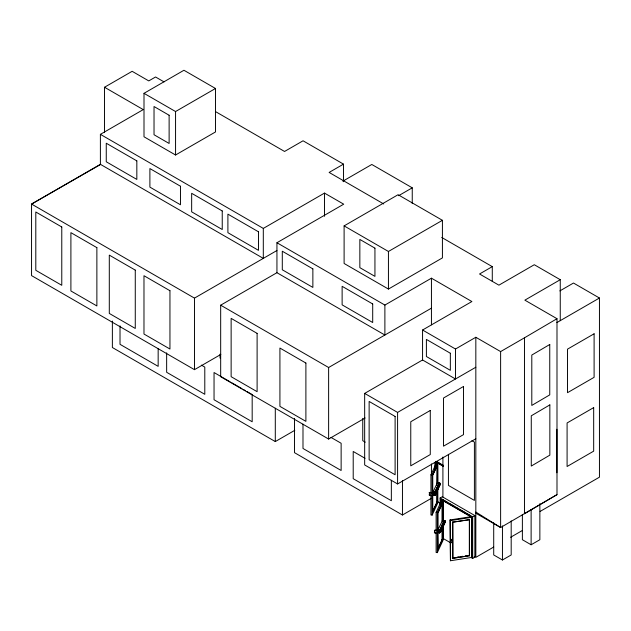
<?xml version="1.0" encoding="UTF-8"?>
<svg xmlns="http://www.w3.org/2000/svg" width="631" height="631" viewBox="0 0 631 631"><rect width="100%" height="100%" fill="white"/><g stroke="black" fill="none" stroke-linecap="round" stroke-linejoin="round"><path stroke-width="0.95" d="M493.71 522.815L493.71 554.957L502.45 559.997L511.189 554.957L511.189 520.867M502.45 559.997L502.45 525.915M522.381 514.391L522.381 539.718L531.121 544.766L539.86 539.718L539.86 503.672M531.121 544.766L531.121 509.69M432.992 494.183L432.621 495.169L432.992 491.928L434.775 492.456L432.992 491.928M434.775 494.459L434.404 495.445L434.775 492.204M438.182 531.704L437.811 532.682L438.182 529.448L439.965 529.969M435.28 493.379L439.878 483.18L439.886 485.089L435.256 495.067L435.272 493.111L434.546 492.977M439.886 485.105L439.878 483.18M445.076 522.373L440.454 532.572L440.462 530.647L439.736 530.497L439.618 532.067M431.288 492.827C428.473 490.595 429.861 496.502 430.129 495.493M431.296 495.832L431.296 495.398L429.995 495.493M439.965 529.717L439.57 530.829L437.788 530.553M437.843 488.118L437.843 502.797L432.125 515.125L430.934 514.943L430.934 474.82L436.66 462.491L437.843 462.673L437.961 483.267M432.125 515.125L432.125 475.001L437.843 462.673M436.912 466.001L432.464 475.593L437.212 466.049L436.912 485.523M432.992 492.18L437.37 482.754L439.144 483.03L439.144 484.371M439.144 483.03L434.428 493.174L438.963 483.409M439.594 483.101L434.98 493.04L435.256 495.067M434.546 494.231L435.138 494.325L435.138 493.071L439.436 483.819L438.837 483.732M434.428 494.554L439.815 483.133M435.28 493.616L439.886 483.685M435.138 494.325L439.886 483.914M435.28 494.318L439.886 484.151M434.98 495.043L439.886 484.624M435.201 495.075L439.886 484.86M432.464 511.709L436.912 502.11L436.912 491.375M437.212 490.445L437.212 502.158L432.756 511.749L432.756 475.64M436.124 512.34L441.85 500.004L443.033 500.186L437.307 512.522L437.307 552.646L436.124 552.464L436.124 512.34L437.307 512.522M437.646 529.701L437.646 513.113L440.485 507.008M441.29 505.265L442.102 503.522L442.102 521.088M437.646 532.627L437.946 549.27L437.946 513.161L442.394 503.562L442.394 521.135M444.295 522.326L444.334 520.551L442.56 520.275L438.182 529.448M439.965 531.98C437.496 537.88 443.049 520.315 444.334 520.551M444.784 520.622L445.076 522.626L444.784 520.622L440.17 530.553L440.446 532.588M444.027 521.245L444.626 521.34L440.328 530.584L440.328 531.838L439.736 531.752M440.454 530.632L445.005 520.654M440.47 530.9L445.076 520.961M440.47 531.136L445.076 521.198M440.47 531.602L445.076 521.435M440.17 532.564L445.076 521.9M440.47 532.075L445.076 522.137M437.646 549.222L442.102 539.631L442.102 528.896M437.946 549.27L442.394 539.679L442.394 527.966M437.307 552.646L443.033 540.31L443.033 525.631M435.138 493.071L436.431 490.673M437.291 489.072L438.577 486.675M441.621 528.186L442.907 525.789M431.288 492.393L431.21 493M475.829 438.782L397.585 483.953L364.663 464.944L364.663 393.405L422.565 359.978L422.565 330.013L455.487 349.022L475.829 337.269L500.62 351.585L524.471 337.814L556.992 318.702L524.866 300.151L560.257 279.714L560.257 320.651M556.992 318.702L556.992 494.641L524.471 513.76L524.471 337.814M104.525 132.447L104.525 87.252L132.139 71.311L148.766 80.91L155.557 76.99L164.044 81.888M144.002 93.325L183.944 70.262L215.502 88.482L215.502 131.95L175.56 155.005L144.002 136.785L144.002 93.325L175.56 111.537L215.502 88.482M100.392 134.348L263.308 228.414L263.308 258.379L100.392 164.32L100.392 134.348L143.245 109.605L104.525 87.252M100.392 164.32L31.55 204.065L31.55 275.605L194.474 369.663L220.842 354.441M343.501 181.689L343.501 164.139L329.13 172.437L383.711 203.955M342.862 181.176L371.801 164.47L412.248 187.825L412.248 203.592M263.308 228.414L324.492 193.094L343.706 204.184L276.938 242.738L276.938 272.702L384.886 335.029L384.886 305.065L276.938 242.738M100.613 164.446L31.55 204.065L194.474 298.124L276.906 250.531M344.108 225.89L398.09 194.719L442.418 220.314L442.418 257.898L388.436 289.061L344.108 263.474L344.108 225.89L388.436 251.477L442.418 220.314M398.634 195.689L412.248 187.825M365.12 417.982L328.625 439.05L220.676 376.723L220.676 305.183L276.938 272.702M384.886 305.065L431.438 278.184L471.885 301.539L422.565 330.013M492.283 281.26L492.283 266.637L479.544 273.988L498.908 285.165L534.299 264.728L560.257 279.714M220.676 305.183L328.625 367.51L431.438 308.157M112.373 321.053L112.373 347.515L275.297 441.574L294.803 430.31M559.863 290.907L573.492 283.035L599.45 298.021L599.45 477.17L540.12 511.425M364.663 393.405L397.585 412.414L475.829 367.242M556.889 322.591L599.45 298.021M294.511 418.369L294.511 452.672L402.46 514.999L431.438 498.269M440.107 504.776L440.107 498.001L442.284 496.747L474.859 515.551L474.859 557.181L472.682 558.435L472.035 558.056L472.035 517.183L440.761 499.129L440.761 503.017M472.035 517.183L472.469 516.931M440.107 498.001L472.682 516.805L474.859 515.551M472.035 558.056L472.469 557.812L471.499 556.747M493.718 547.03L475.829 557.354L475.829 337.269M510.621 537.273L522.397 530.466M451.638 539.237C452.821 539.805 451.851 545.373 451.646 541.745M450.14 519.928L471.499 516.623L471.814 517.31L471.814 557.433L450.455 560.738L450.14 519.928L450.455 560.738M450.455 520.614L471.814 517.31L441.85 500.004M452.75 522.082L469.44 519.684L469.44 555.793L452.829 558.364L452.75 522.082L452.829 558.364M452.829 522.255L469.44 519.684M452.593 557.851L454.438 557.567M457.207 557.134L459.052 556.85M460.898 556.566L462.744 556.282M465.512 555.848L467.358 555.564M452.75 558.19L469.361 555.619L469.361 519.51M436.439 530.214C433.757 528.573 433.844 534.118 436.447 533.219M430.934 474.82L432.125 475.001M432.677 492.614L434.459 492.89M432.598 493.032L434.38 493.308M432.598 495.043L434.459 495.398M436.321 502.024L437.212 502.158M444.145 520.93L439.618 530.687M437.867 530.127L439.649 530.403M437.788 532.556L439.649 532.911M441.511 539.537L442.394 539.679M343.501 164.139L303.054 140.792L284.557 151.464L215.818 111.774M441.708 237.437L492.283 266.637M422.565 359.978L455.487 378.986L455.487 349.022M471.893 440.651L474.409 442.102L474.409 500.415L448.436 485.413L448.436 454.312M556.992 494.641L500.62 527.532L475.829 513.216M436.589 461.442L443.27 465.307M440.233 463.801L436.005 461.356L436.005 464.282M441.921 464.779L443.617 465.749M443.175 466.001L435.571 461.608L435.571 466.475M436.66 462.491L443.317 466.333M365.27 442.15L362.754 440.698L362.754 418.345M442.039 499.366L447.111 502.292M449.651 503.759L454.722 506.685M456.41 507.663L458.098 508.633M459.794 509.611L462.326 511.078M464.014 512.049L465.71 513.027M467.397 514.005L469.929 515.472M330.959 437.393L341.134 443.262L341.134 470.481L302.99 448.46L302.99 424.158M365.073 458.327L353.21 451.473L353.21 478.692L391.346 500.714L391.346 480.301M201.399 365.128L204.791 367.084L204.791 394.304L166.647 372.29L166.647 352.847M230.141 381.826L214.043 372.527L214.043 399.746L252.179 421.768L252.179 394.549L247.092 391.614M231.837 382.804L242.012 388.68M243.708 389.658L245.396 390.636M437.307 501.487L437.961 501.858M437.338 501.669L439.862 503.128M442.907 538.346L450.502 542.731M474.204 556.802L474.859 557.181M475.829 512.041L500.62 527.532L500.62 351.585M469.204 555.28L469.44 555.793M556.881 429.246L556.881 472.777M472.682 516.805L472.682 558.435M444.626 521.34L444.626 522.594M443.151 500.233L443.151 520.78M443.151 525.678L443.151 539.379L442.497 539L442.93 538.748L442.907 525.607M443.033 501.164L443.033 520.741M442.907 457.01L442.907 497.189M442.93 500.793L442.93 521.23M442.56 520.275L442.56 521.616M441.195 499.847L441.195 501.795M437.212 466.049L437.212 483.614M434.917 462.42L434.917 468.226M434.578 493.197L434.578 494.578M431.438 278.184L431.438 324.815M431.438 463.966L431.438 473.771M402.46 480.696L402.46 514.999M397.585 412.414L397.585 483.953M388.436 251.477L388.436 289.061M328.625 367.51L328.625 439.05M324.492 193.094L324.492 216.291M275.297 408.257L275.297 441.574M220.038 354.157L220.038 358.045M194.474 298.124L194.474 369.663M175.56 111.537L175.56 155.005M158.16 348.856L158.16 366.351L120.016 344.329L120.016 325.864M429.979 492.535L429.979 492.535M435.169 530.056L435.169 530.056M435.177 533.211L435.335 532.738L435.177 533.211M451.67 539.663L452.253 539.631L451.67 539.663M429.175 492.858L429.774 492.945L429.175 492.858M434.365 530.371L434.956 530.505L434.443 530.3M429.183 494.901L429.782 494.909L429.183 494.901M434.365 532.422L434.972 532.422L434.396 532.375M451.82 540.483L452.427 540.515L451.851 540.444M549.751 344.494L531.799 355.056L531.799 405.425L549.751 394.872L549.751 344.494M549.846 404.889L531.27 415.813L531.27 466.064L549.846 455.14L549.846 404.889M463.493 386.48L443.506 398.027L443.506 446.18L463.493 434.633L463.493 386.48M430.279 410.465L410.765 421.737L410.765 465.828L430.279 454.557L430.279 410.465M594.102 333.799L567.514 349.148L567.514 392.687L594.102 377.33L594.102 333.799M593.676 407.618L567.088 422.967L567.088 466.506L593.676 451.149L593.676 407.618M169.124 115.244L154.027 106.521L154.027 134.742L169.124 143.458L169.124 115.244M374.94 248.157L359.844 239.433L359.844 267.654L374.94 276.37L374.94 248.157M136.832 160.881L106.26 143.229L106.26 161.773L136.832 179.425L136.832 160.881M180.466 186.224L149.894 168.572L149.894 187.115L180.466 204.767L180.466 186.224M222.238 210.959L191.658 193.307L191.658 211.85L222.238 229.503L222.238 210.959M258.473 231.79L227.901 214.138L227.901 232.681L258.473 250.333L258.473 231.79M312.866 268.877L282.294 251.225L282.294 269.776L312.866 287.42L312.866 268.877M372.7 303.968L342.128 286.316L342.128 304.86L372.7 322.512L372.7 303.968M450.345 353.242L426.398 339.415L426.398 356.507L450.345 370.326L450.345 353.242M257.109 333.365L231.135 318.371L231.135 376.683L257.109 391.677L257.109 333.365M305.893 363.046L279.919 348.052L279.919 406.364L305.893 421.358L305.893 363.046M395.109 416.444L369.135 401.45L369.135 459.762L395.109 474.757L395.109 416.444M61.775 226.986L35.801 211.992L35.801 270.305L61.775 285.299L61.775 226.986M96.874 247.644L70.901 232.65L70.901 290.962L96.874 305.956L96.874 247.644M135.271 270.123L109.297 255.121L109.297 313.433L135.271 328.435L135.271 270.123M169.952 290.717L143.978 275.723L143.978 334.036L169.952 349.03L169.952 290.717"/></g></svg>
